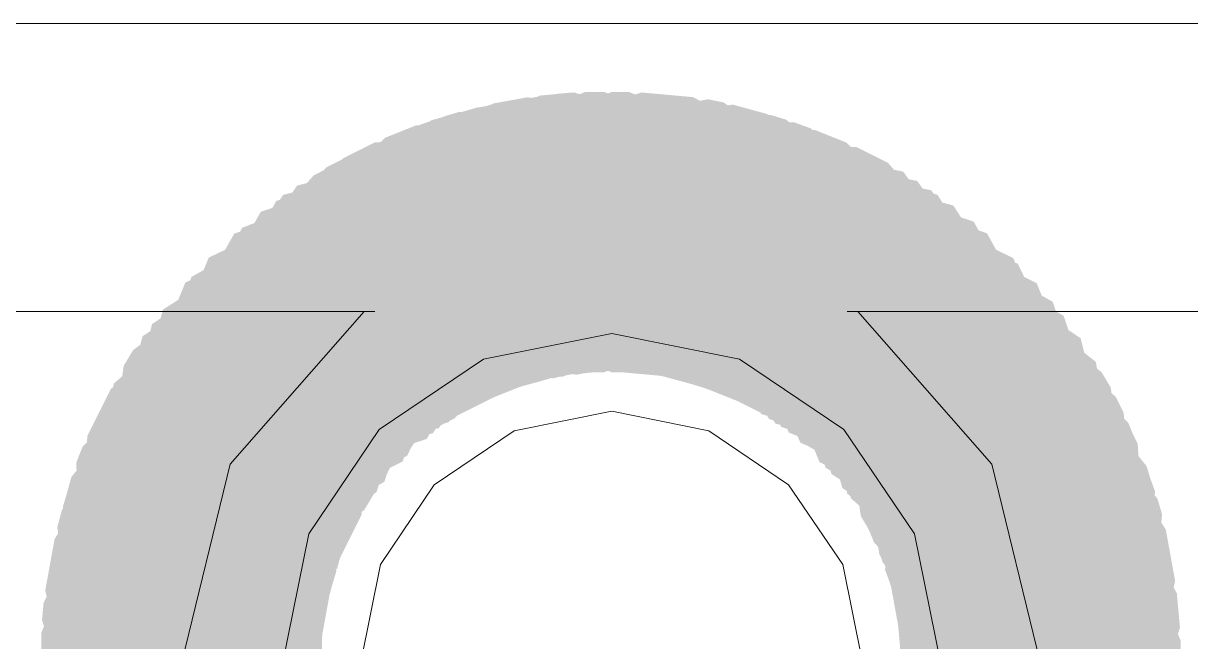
# Model space of a CAD drawing. Header units: millimetres. Extents: x -546 to 1681, y -650 to 1730.
# Drawn here: x 563.456 to 564.205, y 442.652 to 443.048 of the extents above; entities that cross this region are included whole.
import ezdxf

# ---------------------------------------------------------------- set-up
doc = ezdxf.new("R2010")
doc.units = ezdxf.units.MM

msp = doc.modelspace()

# ---------------------------------------------------------------- hatches: boundary and pattern name
at = {"true_color": 0x646464}
h = msp.add_hatch(color=251, dxfattribs=at)
h.dxf.hatch_style = 2
h.paths.add_polyline_path([(563.75776, 442.997), (563.69995, 442.95961), (563.68531, 442.89235), (563.72269, 442.83454), (563.78996, 442.8199), (563.80096, 442.8219), (563.85877, 442.85928), (563.87341, 442.92655), (563.83603, 442.98435), (563.76876, 442.999)])
h = msp.add_hatch(color=251, dxfattribs=at)
h.dxf.hatch_style = 2
h.paths.add_polyline_path([(563.74918, 442.99428), (563.69481, 442.95205), (563.68603, 442.88377), (563.72826, 442.8294), (563.79654, 442.82062), (563.80754, 442.82362), (563.86191, 442.86585), (563.87069, 442.93413), (563.82846, 442.9885), (563.76018, 442.99728)])
h = msp.add_hatch(color=251, dxfattribs=at)
h.dxf.hatch_style = 2
h.paths.add_polyline_path([(563.77571, 443.00008), (563.7148, 442.96799), (563.69423, 442.9023), (563.72631, 442.84139), (563.79201, 442.82082), (563.80301, 442.82182), (563.86392, 442.8539), (563.88449, 442.9196), (563.85241, 442.9805), (563.78671, 443.00108)])
h = msp.add_hatch(color=251, dxfattribs=at)
h.dxf.hatch_style = 2
h.paths.add_polyline_path([(563.76876, 442.999), (563.71095, 442.96161), (563.69631, 442.89435), (563.73369, 442.83654), (563.80096, 442.8219), (563.81196, 442.8239), (563.86977, 442.86128), (563.88441, 442.92855), (563.84703, 442.98636), (563.77976, 443.001)])
h = msp.add_hatch(color=251, dxfattribs=at)
h.dxf.hatch_style = 2
h.paths.add_polyline_path([(563.78771, 443.00208), (563.72681, 442.96999), (563.70623, 442.9043), (563.73831, 442.84339), (563.80401, 442.82282), (563.81501, 442.82382), (563.87592, 442.8559), (563.89649, 442.9216), (563.86441, 442.9825), (563.79871, 443.00308)])
h = msp.add_hatch(color=251, dxfattribs=at)
h.dxf.hatch_style = 2
h.paths.add_polyline_path([(563.77876, 443), (563.72095, 442.96261), (563.70631, 442.89535), (563.74369, 442.83754), (563.81096, 442.8229), (563.82196, 442.8249), (563.87977, 442.86228), (563.89441, 442.92955), (563.85703, 442.98735), (563.78976, 443.002)])
h = msp.add_hatch(color=251, dxfattribs=at)
h.dxf.hatch_style = 2
h.paths.add_polyline_path([(563.79771, 443.00308), (563.73681, 442.97099), (563.71623, 442.9053), (563.74831, 442.84439), (563.81401, 442.82382), (563.82501, 442.82482), (563.88592, 442.8569), (563.90649, 442.9226), (563.87441, 442.9835), (563.80871, 443.00408)])
h = msp.add_hatch(color=251, dxfattribs=at)
h.dxf.hatch_style = 2
h.paths.add_polyline_path([(563.79871, 443.00308), (563.7378, 442.97099), (563.71723, 442.9053), (563.74931, 442.84439), (563.81501, 442.82382), (563.82601, 442.82482), (563.88692, 442.8569), (563.90749, 442.9226), (563.87541, 442.9835), (563.80971, 443.00408)])
h = msp.add_hatch(color=251, dxfattribs=at)
h.dxf.hatch_style = 2
h.paths.add_polyline_path([(563.81686, 443.00445), (563.7533, 442.97801), (563.72686, 442.91445), (563.7533, 442.85089), (563.81686, 442.82445), (563.82786, 442.82445), (563.89142, 442.85089), (563.91786, 442.91445), (563.89142, 442.97801), (563.82786, 443.00445)])
h = msp.add_hatch(color=251, dxfattribs=at)
h.dxf.hatch_style = 2
h.paths.add_polyline_path([(563.81786, 443.00445), (563.7543, 442.97801), (563.72786, 442.91445), (563.7543, 442.85089), (563.81786, 442.82445), (563.82886, 442.82445), (563.89242, 442.85089), (563.91886, 442.91445), (563.89242, 442.97801), (563.82886, 443.00445)])
h = msp.add_hatch(color=251, dxfattribs=at)
h.dxf.hatch_style = 2
h.paths.add_polyline_path([(563.82786, 443.00445), (563.7643, 442.97801), (563.73786, 442.91445), (563.7643, 442.85089), (563.82786, 442.82445), (563.89742, 442.85089), (563.92386, 442.91445), (563.89742, 442.97801)])
h = msp.add_hatch(color=251, dxfattribs=at)
h.dxf.hatch_style = 2
h.paths.add_polyline_path([(563.82886, 443.00445), (563.7653, 442.97801), (563.73886, 442.91445), (563.7653, 442.85089), (563.82886, 442.82445), (563.89742, 442.85089), (563.92386, 442.91445), (563.89742, 442.97801)])
h = msp.add_hatch(color=251, dxfattribs=at)
h.dxf.hatch_style = 2
h.paths.add_polyline_path([(563.83386, 443.00445), (563.7703, 442.97801), (563.74386, 442.91445), (563.7703, 442.85089), (563.83386, 442.82445), (563.84486, 442.82445), (563.90842, 442.85089), (563.93486, 442.91445), (563.90842, 442.97801), (563.84486, 443.00445)])
h = msp.add_hatch(color=251, dxfattribs=at)
h.dxf.hatch_style = 2
h.paths.add_polyline_path([(563.83386, 443.00445), (563.7703, 442.97801), (563.74386, 442.91445), (563.7703, 442.85089), (563.83386, 442.82445), (563.84486, 442.82445), (563.90842, 442.85089), (563.93486, 442.91445), (563.90842, 442.97801), (563.84486, 443.00445)])
h = msp.add_hatch(color=251, dxfattribs=at)
h.dxf.hatch_style = 2
h.paths.add_polyline_path([(563.85301, 443.00408), (563.78732, 442.9835), (563.75523, 442.9226), (563.7758, 442.8569), (563.83671, 442.82482), (563.84771, 442.82382), (563.91341, 442.84439), (563.94549, 442.9053), (563.92492, 442.97099), (563.86401, 443.00308)])
h = msp.add_hatch(color=251, dxfattribs=at)
h.dxf.hatch_style = 2
h.paths.add_polyline_path([(563.85301, 443.00408), (563.78732, 442.9835), (563.75523, 442.9226), (563.7758, 442.8569), (563.83671, 442.82482), (563.84771, 442.82382), (563.91341, 442.84439), (563.94549, 442.9053), (563.92492, 442.97099), (563.86401, 443.00308)])
h = msp.add_hatch(color=251, dxfattribs=at)
h.dxf.hatch_style = 2
h.paths.add_polyline_path([(563.86401, 443.00308), (563.79832, 442.9825), (563.76623, 442.9216), (563.7868, 442.8559), (563.84771, 442.82382), (563.85871, 442.82282), (563.92441, 442.84339), (563.95649, 442.9043), (563.93592, 442.96999), (563.87501, 443.00208)])
h = msp.add_hatch(color=251, dxfattribs=at)
h.dxf.hatch_style = 2
h.paths.add_polyline_path([(563.86401, 443.00308), (563.79832, 442.9825), (563.76623, 442.9216), (563.7868, 442.8559), (563.84771, 442.82382), (563.85871, 442.82282), (563.92441, 442.84339), (563.95649, 442.9043), (563.93592, 442.96999), (563.87501, 443.00208)])
h = msp.add_hatch(color=251, dxfattribs=at)
h.dxf.hatch_style = 2
h.paths.add_polyline_path([(563.87501, 443.00208), (563.80931, 442.9815), (563.77723, 442.9206), (563.79781, 442.8549), (563.85871, 442.82282), (563.86971, 442.82182), (563.93541, 442.84239), (563.96749, 442.9033), (563.94692, 442.96899), (563.88601, 443.00108)])
h = msp.add_hatch(color=251, dxfattribs=at)
h.dxf.hatch_style = 2
h.paths.add_polyline_path([(563.87501, 443.00208), (563.80931, 442.9815), (563.77723, 442.9206), (563.79781, 442.8549), (563.85871, 442.82282), (563.86971, 442.82182), (563.93541, 442.84239), (563.96749, 442.9033), (563.94692, 442.96899), (563.88601, 443.00108)])
h = msp.add_hatch(color=251, dxfattribs=at)
h.dxf.hatch_style = 2
h.paths.add_polyline_path([(563.89551, 442.9997), (563.828, 442.98624), (563.78961, 442.9291), (563.80307, 442.86158), (563.86021, 442.82319), (563.87021, 442.82119), (563.93772, 442.83465), (563.97611, 442.8918), (563.96266, 442.95931), (563.90551, 442.9977)])
h = msp.add_hatch(color=251, dxfattribs=at)
h.dxf.hatch_style = 2
h.paths.add_polyline_path([(563.89551, 442.9997), (563.828, 442.98624), (563.78961, 442.9291), (563.80307, 442.86158), (563.86021, 442.82319), (563.87021, 442.82119), (563.93772, 442.83465), (563.97611, 442.8918), (563.96266, 442.95931), (563.90551, 442.9977)])
h = msp.add_hatch(color=251, dxfattribs=at)
h.dxf.hatch_style = 2
h.paths.add_polyline_path([(563.726, 442.98865), (563.67272, 442.94506), (563.66566, 442.87659), (563.70924, 442.8233), (563.77772, 442.81624), (563.78772, 442.81924), (563.84101, 442.86283), (563.84807, 442.93131), (563.80448, 442.98459), (563.736, 442.99165)])
h = msp.add_hatch(color=251, dxfattribs=at)
h.dxf.hatch_style = 2
h.paths.add_polyline_path([(563.72918, 442.98928), (563.67481, 442.94705), (563.66603, 442.87877), (563.70826, 442.8244), (563.77654, 442.81562), (563.78754, 442.81862), (563.84191, 442.86085), (563.85069, 442.92913), (563.80846, 442.9835), (563.74018, 442.99228)])
h = msp.add_hatch(color=251, dxfattribs=at)
h.dxf.hatch_style = 2
h.paths.add_polyline_path([(563.74576, 442.994), (563.68795, 442.95661), (563.67331, 442.88935), (563.71069, 442.83154), (563.77796, 442.8169), (563.78896, 442.8189), (563.84677, 442.85628), (563.86141, 442.92355), (563.82403, 442.98136), (563.75676, 442.996)])
h = msp.add_hatch(color=251, dxfattribs=at)
h.dxf.hatch_style = 2
h.paths.add_polyline_path([(563.738, 442.99165), (563.68471, 442.94806), (563.67766, 442.87959), (563.72124, 442.8263), (563.78972, 442.81924), (563.79972, 442.82224), (563.85301, 442.86583), (563.86007, 442.93431), (563.81648, 442.98759), (563.748, 442.99465)])
h = msp.add_hatch(color=251, dxfattribs=at)
h.dxf.hatch_style = 2
h.paths.add_polyline_path([(563.91154, 442.99628), (563.84326, 442.9875), (563.80103, 442.93313), (563.80981, 442.86485), (563.86418, 442.82262), (563.87518, 442.81962), (563.94346, 442.8284), (563.98569, 442.88277), (563.97691, 442.95105), (563.92254, 442.99328)])
h = msp.add_hatch(color=251, dxfattribs=at)
h.dxf.hatch_style = 2
h.paths.add_polyline_path([(563.91154, 442.99628), (563.84326, 442.9875), (563.80103, 442.93313), (563.80981, 442.86485), (563.86418, 442.82262), (563.87518, 442.81962), (563.94346, 442.8284), (563.98569, 442.88277), (563.97691, 442.95105), (563.92254, 442.99328)])
h = msp.add_hatch(color=251, dxfattribs=at)
h.dxf.hatch_style = 2
h.paths.add_polyline_path([(563.92254, 442.99328), (563.85426, 442.98449), (563.81203, 442.93013), (563.82081, 442.86185), (563.87518, 442.81962), (563.88618, 442.81662), (563.95446, 442.8254), (563.99669, 442.87977), (563.98791, 442.94805), (563.93354, 442.99028)])
h = msp.add_hatch(color=251, dxfattribs=at)
h.dxf.hatch_style = 2
h.paths.add_polyline_path([(563.92254, 442.99328), (563.85426, 442.98449), (563.81203, 442.93013), (563.82081, 442.86185), (563.87518, 442.81962), (563.88618, 442.81662), (563.95446, 442.8254), (563.99669, 442.87977), (563.98791, 442.94805), (563.93354, 442.99028)])
h = msp.add_hatch(color=251, dxfattribs=at)
h.dxf.hatch_style = 2
h.paths.add_polyline_path([(563.69844, 442.97901), (563.64924, 442.93086), (563.6483, 442.86202), (563.69645, 442.81282), (563.76529, 442.81188), (563.77529, 442.81588), (563.82448, 442.86404), (563.82542, 442.93287), (563.77727, 442.98207), (563.70844, 442.98301)])
h = msp.add_hatch(color=251, dxfattribs=at)
h.dxf.hatch_style = 2
h.paths.add_polyline_path([(563.71818, 442.98628), (563.66381, 442.94405), (563.65503, 442.87577), (563.69726, 442.8214), (563.76554, 442.81262), (563.77654, 442.81562), (563.83091, 442.85785), (563.83969, 442.92613), (563.79746, 442.9805), (563.72918, 442.98928)])
h = msp.add_hatch(color=251, dxfattribs=at)
h.dxf.hatch_style = 2
h.paths.add_polyline_path([(563.7101, 442.98303), (563.6594, 442.93646), (563.65628, 442.86769), (563.70285, 442.81699), (563.77162, 442.81387), (563.78262, 442.81787), (563.83332, 442.86443), (563.83644, 442.9332), (563.78988, 442.9839), (563.7211, 442.98703)])
h = msp.add_hatch(color=251, dxfattribs=at)
h.dxf.hatch_style = 2
h.paths.add_polyline_path([(563.93572, 442.98965), (563.86724, 442.98259), (563.82366, 442.92931), (563.83072, 442.86083), (563.884, 442.81724), (563.894, 442.81424), (563.96248, 442.8213), (564.00607, 442.87459), (563.99901, 442.94306), (563.94572, 442.98665)])
h = msp.add_hatch(color=251, dxfattribs=at)
h.dxf.hatch_style = 2
h.paths.add_polyline_path([(563.93572, 442.98965), (563.86724, 442.98259), (563.82366, 442.92931), (563.83072, 442.86083), (563.884, 442.81724), (563.894, 442.81424), (563.96248, 442.8213), (564.00607, 442.87459), (563.99901, 442.94306), (563.94572, 442.98665)])
h = msp.add_hatch(color=251, dxfattribs=at)
h.dxf.hatch_style = 2
h.paths.add_polyline_path([(563.95062, 442.98503), (563.88185, 442.9819), (563.83528, 442.9312), (563.8384, 442.86243), (563.8891, 442.81587), (563.90011, 442.81187), (563.96888, 442.81499), (564.01544, 442.86569), (564.01232, 442.93446), (563.96162, 442.98103)])
h = msp.add_hatch(color=251, dxfattribs=at)
h.dxf.hatch_style = 2
h.paths.add_polyline_path([(563.95062, 442.98503), (563.88185, 442.9819), (563.83528, 442.9312), (563.8384, 442.86243), (563.8891, 442.81587), (563.90011, 442.81187), (563.96888, 442.81499), (564.01544, 442.86569), (564.01232, 442.93446), (563.96162, 442.98103)])
h = msp.add_hatch(color=251, dxfattribs=at)
h.dxf.hatch_style = 2
h.paths.add_polyline_path([(563.67061, 442.96595), (563.62558, 442.91387), (563.63036, 442.8452), (563.68244, 442.80017), (563.75111, 442.80495), (563.76111, 442.80995), (563.80614, 442.86202), (563.80136, 442.9307), (563.74929, 442.97573), (563.68061, 442.97095)])
h = msp.add_hatch(color=251, dxfattribs=at)
h.dxf.hatch_style = 2
h.paths.add_polyline_path([(563.67161, 442.96695), (563.62658, 442.91487), (563.63136, 442.8462), (563.68344, 442.80117), (563.75211, 442.80595), (563.76211, 442.81095), (563.80714, 442.86302), (563.80236, 442.9317), (563.75029, 442.97673), (563.68161, 442.97195)])
h = msp.add_hatch(color=251, dxfattribs=at)
h.dxf.hatch_style = 2
h.paths.add_polyline_path([(563.68744, 442.97401), (563.63824, 442.92586), (563.6373, 442.85702), (563.68545, 442.80782), (563.75429, 442.80688), (563.76429, 442.81088), (563.81348, 442.85904), (563.81442, 442.92787), (563.76627, 442.97707), (563.69744, 442.97801)])
h = msp.add_hatch(color=251, dxfattribs=at)
h.dxf.hatch_style = 2
h.paths.add_polyline_path([(563.68844, 442.97501), (563.63924, 442.92686), (563.6383, 442.85802), (563.68645, 442.80882), (563.75529, 442.80788), (563.76529, 442.81188), (563.81448, 442.86004), (563.81542, 442.92887), (563.76727, 442.97807), (563.69844, 442.97901)])
h = msp.add_hatch(color=251, dxfattribs=at)
h.dxf.hatch_style = 2
h.paths.add_polyline_path([(563.69744, 442.97801), (563.64824, 442.92986), (563.6473, 442.86102), (563.69545, 442.81182), (563.76429, 442.81088), (563.77429, 442.81488), (563.82348, 442.86304), (563.82442, 442.93187), (563.77627, 442.98107), (563.70744, 442.98201)])
h = msp.add_hatch(color=251, dxfattribs=at)
h.dxf.hatch_style = 2
h.paths.add_polyline_path([(563.96429, 442.98001), (563.89545, 442.97907), (563.8473, 442.92987), (563.84824, 442.86104), (563.89744, 442.81288), (563.90744, 442.80888), (563.97627, 442.80982), (564.02442, 442.85902), (564.02349, 442.92786), (563.97429, 442.97601)])
h = msp.add_hatch(color=251, dxfattribs=at)
h.dxf.hatch_style = 2
h.paths.add_polyline_path([(563.96429, 442.98001), (563.89545, 442.97907), (563.8473, 442.92987), (563.84824, 442.86104), (563.89744, 442.81288), (563.90744, 442.80888), (563.97627, 442.80982), (564.02442, 442.85902), (564.02349, 442.92786), (563.97429, 442.97601)])
h = msp.add_hatch(color=251, dxfattribs=at)
h.dxf.hatch_style = 2
h.paths.add_polyline_path([(563.97429, 442.97601), (563.90545, 442.97507), (563.8573, 442.92587), (563.85824, 442.85704), (563.90744, 442.80888), (563.91744, 442.80488), (563.98627, 442.80582), (564.03443, 442.85502), (564.03349, 442.92386), (563.98429, 442.97201)])
h = msp.add_hatch(color=251, dxfattribs=at)
h.dxf.hatch_style = 2
h.paths.add_polyline_path([(563.97429, 442.97601), (563.90545, 442.97507), (563.8573, 442.92587), (563.85824, 442.85704), (563.90744, 442.80888), (563.91744, 442.80488), (563.98627, 442.80582), (564.03443, 442.85502), (564.03349, 442.92386), (563.98429, 442.97201)])
h = msp.add_hatch(color=251, dxfattribs=at)
h.dxf.hatch_style = 2
h.paths.add_polyline_path([(563.64294, 442.95033), (563.60472, 442.89308), (563.61798, 442.82552), (563.67523, 442.7873), (563.74278, 442.80056), (563.79001, 442.86382), (563.77675, 442.93137), (563.71949, 442.96959)])
h = msp.add_hatch(color=251, dxfattribs=at)
h.dxf.hatch_style = 2
h.paths.add_polyline_path([(563.66061, 442.96095), (563.61558, 442.90887), (563.62036, 442.8402), (563.67243, 442.79517), (563.74111, 442.79995), (563.75111, 442.80495), (563.79614, 442.85702), (563.79136, 442.9257), (563.73929, 442.97073), (563.67061, 442.96595)])
h = msp.add_hatch(color=251, dxfattribs=at)
h.dxf.hatch_style = 2
h.paths.add_polyline_path([(563.66161, 442.96195), (563.61658, 442.90987), (563.62136, 442.8412), (563.67344, 442.79617), (563.74211, 442.80095), (563.75211, 442.80595), (563.79714, 442.85802), (563.79236, 442.9267), (563.74029, 442.97172), (563.67161, 442.96695)])
h = msp.add_hatch(color=251, dxfattribs=at)
h.dxf.hatch_style = 2
h.paths.add_polyline_path([(563.99111, 442.96895), (563.92244, 442.97373), (563.87036, 442.9287), (563.86558, 442.86002), (563.91061, 442.80795), (563.92061, 442.80295), (563.98929, 442.79817), (564.04136, 442.8432), (564.04614, 442.91187), (564.00111, 442.96395)])
h = msp.add_hatch(color=251, dxfattribs=at)
h.dxf.hatch_style = 2
h.paths.add_polyline_path([(563.99111, 442.96895), (563.92244, 442.97373), (563.87036, 442.9287), (563.86558, 442.86002), (563.91061, 442.80795), (563.92061, 442.80295), (563.98929, 442.79817), (564.04136, 442.8432), (564.04614, 442.91187), (564.00111, 442.96395)])
h = msp.add_hatch(color=251, dxfattribs=at)
h.dxf.hatch_style = 2
h.paths.add_polyline_path([(564.00111, 442.96395), (563.93244, 442.96873), (563.88036, 442.9237), (563.87558, 442.85502), (563.92061, 442.80295), (563.93061, 442.79795), (563.99929, 442.79317), (564.05136, 442.8382), (564.05614, 442.90687), (564.01111, 442.95895)])
h = msp.add_hatch(color=251, dxfattribs=at)
h.dxf.hatch_style = 2
h.paths.add_polyline_path([(564.00111, 442.96395), (563.93244, 442.96873), (563.88036, 442.9237), (563.87558, 442.85502), (563.92061, 442.80295), (563.93061, 442.79795), (563.99929, 442.79317), (564.05136, 442.8382), (564.05614, 442.90687), (564.01111, 442.95895)])
h = msp.add_hatch(color=251, dxfattribs=at)
h.dxf.hatch_style = 2
h.paths.add_polyline_path([(563.63194, 442.94433), (563.59372, 442.88708), (563.60698, 442.81952), (563.66423, 442.7813), (563.73178, 442.79456), (563.77901, 442.85782), (563.76575, 442.92537), (563.70849, 442.96359)])
h = msp.add_hatch(color=251, dxfattribs=at)
h.dxf.hatch_style = 2
h.paths.add_polyline_path([(563.64261, 442.95095), (563.59758, 442.89887), (563.60236, 442.8302), (563.65444, 442.78517), (563.72311, 442.78995), (563.73311, 442.79495), (563.77814, 442.84702), (563.77336, 442.9157), (563.72129, 442.96073), (563.65261, 442.95595)])
h = msp.add_hatch(color=251, dxfattribs=at)
h.dxf.hatch_style = 2
h.paths.add_polyline_path([(563.65061, 442.95595), (563.60558, 442.90387), (563.61036, 442.8352), (563.66243, 442.79017), (563.73111, 442.79495), (563.74111, 442.79995), (563.78614, 442.85202), (563.78136, 442.9207), (563.72929, 442.96573), (563.66061, 442.96095)])
h = msp.add_hatch(color=251, dxfattribs=at)
h.dxf.hatch_style = 2
h.paths.add_polyline_path([(564.02079, 442.95333), (563.95323, 442.96659), (563.89598, 442.92837), (563.88272, 442.86082), (563.92094, 442.80356), (563.99749, 442.7843), (564.05475, 442.82252), (564.06801, 442.89008)])
h = msp.add_hatch(color=251, dxfattribs=at)
h.dxf.hatch_style = 2
h.paths.add_polyline_path([(564.02079, 442.95333), (563.95323, 442.96659), (563.89598, 442.92837), (563.88272, 442.86082), (563.92094, 442.80356), (563.99749, 442.7843), (564.05475, 442.82252), (564.06801, 442.89008)])
h = msp.add_hatch(color=251, dxfattribs=at)
h.dxf.hatch_style = 2
h.paths.add_polyline_path([(564.02978, 442.94733), (563.96223, 442.96059), (563.90498, 442.92237), (563.89172, 442.85482), (563.92994, 442.79756), (564.00649, 442.7783), (564.06375, 442.81652), (564.07701, 442.88408)])
h = msp.add_hatch(color=251, dxfattribs=at)
h.dxf.hatch_style = 2
h.paths.add_polyline_path([(564.02978, 442.94733), (563.96223, 442.96059), (563.90498, 442.92237), (563.89172, 442.85482), (563.92994, 442.79756), (564.00649, 442.7783), (564.06375, 442.81652), (564.07701, 442.88408)])
h = msp.add_hatch(color=251, dxfattribs=at)
h.dxf.hatch_style = 2
h.paths.add_polyline_path([(563.60861, 442.92749), (563.57466, 442.8676), (563.59282, 442.80119), (563.65271, 442.76725), (563.71912, 442.78541), (563.76206, 442.8523), (563.7439, 442.9187), (563.68401, 442.95264)])
h = msp.add_hatch(color=251, dxfattribs=at)
h.dxf.hatch_style = 2
h.paths.add_polyline_path([(563.61861, 442.93449), (563.58466, 442.8746), (563.60282, 442.80819), (563.66271, 442.77425), (563.72912, 442.7924), (563.77206, 442.8593), (563.7539, 442.9257), (563.69401, 442.95964)])
h = msp.add_hatch(color=251, dxfattribs=at)
h.dxf.hatch_style = 2
h.paths.add_polyline_path([(563.62294, 442.93833), (563.58472, 442.88108), (563.59798, 442.81352), (563.65523, 442.7753), (563.72278, 442.78856), (563.77001, 442.85182), (563.75675, 442.91937), (563.69949, 442.95759)])
h = msp.add_hatch(color=251, dxfattribs=at)
h.dxf.hatch_style = 2
h.paths.add_polyline_path([(564.04286, 442.93845), (563.97615, 442.95544), (563.91686, 442.92045), (563.89987, 442.85373), (563.93486, 442.79445), (564.00557, 442.77446), (564.06486, 442.80945), (564.08185, 442.87616)])
h = msp.add_hatch(color=251, dxfattribs=at)
h.dxf.hatch_style = 2
h.paths.add_polyline_path([(564.03878, 442.94133), (563.97123, 442.95459), (563.91398, 442.91637), (563.90072, 442.84882), (563.93894, 442.79156), (564.01549, 442.7723), (564.07275, 442.81052), (564.08601, 442.87808)])
h = msp.add_hatch(color=251, dxfattribs=at)
h.dxf.hatch_style = 2
h.paths.add_polyline_path([(563.5966, 442.91718), (563.56617, 442.85543), (563.58813, 442.79018), (563.64988, 442.75975), (563.71513, 442.78172), (563.75355, 442.85047), (563.73159, 442.91571), (563.66984, 442.94614)])
h = msp.add_hatch(color=251, dxfattribs=at)
h.dxf.hatch_style = 2
h.paths.add_polyline_path([(564.05312, 442.93149), (563.98671, 442.94964), (563.92682, 442.9157), (563.90867, 442.8493), (563.94261, 442.7894), (564.01801, 442.76425), (564.0779, 442.79819), (564.09606, 442.8646)])
h = msp.add_hatch(color=251, dxfattribs=at)
h.dxf.hatch_style = 2
h.paths.add_polyline_path([(563.59161, 442.91349), (563.55766, 442.8536), (563.57582, 442.78719), (563.63571, 442.75325), (563.70212, 442.77141), (563.74506, 442.8383), (563.7269, 442.9047), (563.66701, 442.93864)])
h = msp.add_hatch(color=251, dxfattribs=at)
h.dxf.hatch_style = 2
h.paths.add_polyline_path([(564.06613, 442.92118), (564.00088, 442.94314), (563.93913, 442.91271), (563.91717, 442.84747), (563.9476, 442.78571), (564.02084, 442.75675), (564.08259, 442.78718), (564.10455, 442.85243)])
h = msp.add_hatch(color=251, dxfattribs=at)
h.dxf.hatch_style = 2
h.paths.add_polyline_path([(563.57522, 442.89809), (563.54897, 442.83445), (563.57522, 442.77081), (563.63886, 442.74456), (563.7025, 442.77081), (563.73675, 442.84245), (563.7105, 442.90609), (563.64686, 442.93234)])
h = msp.add_hatch(color=251, dxfattribs=at)
h.dxf.hatch_style = 2
h.paths.add_polyline_path([(564.07466, 442.91371), (564.00958, 442.93618), (563.94759, 442.90624), (563.92513, 442.84117), (563.95507, 442.77918), (564.02914, 442.74871), (564.09113, 442.77865), (564.1136, 442.84373)])
h = msp.add_hatch(color=251, dxfattribs=at)
h.dxf.hatch_style = 2
h.paths.add_polyline_path([(563.56413, 442.88571), (563.54217, 442.82047), (563.5726, 442.75871), (563.63784, 442.73676), (563.69959, 442.76718), (563.72855, 442.84043), (563.69813, 442.90218), (563.63288, 442.92414)])
h = msp.add_hatch(color=251, dxfattribs=at)
h.dxf.hatch_style = 2
h.paths.add_polyline_path([(564.09159, 442.89771), (564.02984, 442.92814), (563.9646, 442.90618), (563.93417, 442.84443), (563.95613, 442.77918), (564.02488, 442.74075), (564.09013, 442.76272), (564.12055, 442.82447)])
h = msp.add_hatch(color=251, dxfattribs=at)
h.dxf.hatch_style = 2
h.paths.add_polyline_path([(563.56022, 442.88209), (563.53397, 442.81845), (563.56022, 442.75481), (563.62386, 442.72856), (563.6875, 442.75481), (563.72175, 442.82645), (563.6955, 442.89009), (563.63186, 442.91634)])
h = msp.add_hatch(color=251, dxfattribs=at)
h.dxf.hatch_style = 2
h.paths.add_polyline_path([(564.0945, 442.89409), (564.03086, 442.92034), (563.96722, 442.89409), (563.94097, 442.83045), (563.96722, 442.76681), (564.03886, 442.73256), (564.1025, 442.75881), (564.12875, 442.82245)])
h = msp.add_hatch(color=251, dxfattribs=at)
h.dxf.hatch_style = 2
h.paths.add_polyline_path([(563.54582, 442.8647), (563.52766, 442.7983), (563.56161, 442.73841), (563.62801, 442.72025), (563.6879, 442.75419), (563.71306, 442.8296), (563.67912, 442.88949), (563.61271, 442.90764)])
h = msp.add_hatch(color=251, dxfattribs=at)
h.dxf.hatch_style = 2
h.paths.add_polyline_path([(564.10659, 442.88171), (564.04484, 442.91214), (563.9796, 442.89018), (563.94917, 442.82843), (563.97113, 442.76318), (564.03988, 442.72476), (564.10513, 442.74671), (564.13555, 442.80847)])
h = msp.add_hatch(color=251, dxfattribs=at)
h.dxf.hatch_style = 2
h.paths.add_polyline_path([(564.1169, 442.8697), (564.05701, 442.90364), (563.99061, 442.88549), (563.95667, 442.8256), (563.97482, 442.75919), (564.04171, 442.71625), (564.10812, 442.7344), (564.14206, 442.7943)])
h = msp.add_hatch(color=251, dxfattribs=at)
h.dxf.hatch_style = 2
h.paths.add_polyline_path([(563.53886, 442.85545), (563.52187, 442.78873), (563.55686, 442.72945), (563.62357, 442.71246), (563.68286, 442.74745), (563.70585, 442.82216), (563.67086, 442.88145), (563.60415, 442.89844)])
h = msp.add_hatch(color=251, dxfattribs=at)
h.dxf.hatch_style = 2
h.paths.add_polyline_path([(564.1239, 442.8607), (564.06401, 442.89464), (563.99761, 442.87649), (563.96366, 442.8166), (563.98182, 442.75019), (564.04871, 442.70725), (564.11512, 442.72541), (564.14906, 442.7853)])
h = msp.add_hatch(color=251, dxfattribs=at)
h.dxf.hatch_style = 2
h.paths.add_polyline_path([(563.53282, 442.8477), (563.51466, 442.7813), (563.54861, 442.72141), (563.61501, 442.70325), (563.6749, 442.73719), (563.70006, 442.8126), (563.66612, 442.87249), (563.59971, 442.89064)])
h = msp.add_hatch(color=251, dxfattribs=at)
h.dxf.hatch_style = 2
h.paths.add_polyline_path([(563.52069, 442.82875), (563.51065, 442.76065), (563.55156, 442.70527), (563.61966, 442.69524), (563.67504, 442.73614), (563.68104, 442.74614), (563.69107, 442.81425), (563.65017, 442.86962), (563.58206, 442.87965), (563.52669, 442.83875)])
h = msp.add_hatch(color=251, dxfattribs=at)
h.dxf.hatch_style = 2
h.paths.add_polyline_path([(564.13475, 442.84637), (564.07749, 442.88459), (564.00994, 442.87133), (563.97172, 442.81408), (563.98498, 442.74652), (564.04823, 442.6993), (564.11578, 442.71256), (564.15401, 442.76982)])
h = msp.add_hatch(color=251, dxfattribs=at)
h.dxf.hatch_style = 2
h.paths.add_polyline_path([(564.14454, 442.83116), (564.09056, 442.87388), (564.02215, 442.86612), (563.97943, 442.81214), (563.98719, 442.74374), (564.04617, 442.69202), (564.11457, 442.69977), (564.15729, 442.75375)])
h = msp.add_hatch(color=251, dxfattribs=at)
h.dxf.hatch_style = 2
h.paths.add_polyline_path([(563.51419, 442.81716), (563.50643, 442.74875), (563.54915, 442.69477), (563.61756, 442.68701), (563.67153, 442.72974), (563.68429, 442.80714), (563.64157, 442.86112), (563.57317, 442.86888)])
h = msp.add_hatch(color=251, dxfattribs=at)
h.dxf.hatch_style = 2
h.paths.add_polyline_path([(564.14804, 442.82475), (564.09266, 442.86565), (564.02456, 442.85562), (563.98365, 442.80025), (563.99369, 442.73214), (563.99969, 442.72214), (564.05506, 442.68124), (564.12317, 442.69127), (564.16407, 442.74665), (564.15404, 442.81475)])
h = msp.add_hatch(color=251, dxfattribs=at)
h.dxf.hatch_style = 2
h.paths.add_polyline_path([(563.50736, 442.8037), (563.50258, 442.73502), (563.54761, 442.68295), (563.61629, 442.67817), (563.66836, 442.7232), (563.67336, 442.7332), (563.67814, 442.80187), (563.63311, 442.85395), (563.56444, 442.85872), (563.51236, 442.8137)])
h = msp.add_hatch(color=251, dxfattribs=at)
h.dxf.hatch_style = 2
h.paths.add_polyline_path([(563.50236, 442.7937), (563.49758, 442.72502), (563.54261, 442.67295), (563.61129, 442.66817), (563.66336, 442.7132), (563.66836, 442.7232), (563.67314, 442.79187), (563.62811, 442.84395), (563.55944, 442.84873), (563.50736, 442.8037)])
h = msp.add_hatch(color=251, dxfattribs=at)
h.dxf.hatch_style = 2
h.paths.add_polyline_path([(564.15736, 442.8087), (564.10529, 442.85372), (564.03661, 442.84895), (563.99158, 442.79687), (563.99636, 442.7282), (564.00136, 442.7182), (564.05344, 442.67317), (564.12211, 442.67795), (564.16714, 442.73002), (564.16236, 442.7987)])
h = msp.add_hatch(color=251, dxfattribs=at)
h.dxf.hatch_style = 2
h.paths.add_polyline_path([(564.16543, 442.79187), (564.11727, 442.84107), (564.04844, 442.84201), (563.99924, 442.79386), (563.9983, 442.72502), (564.0023, 442.71502), (564.05045, 442.66582), (564.11929, 442.66488), (564.16849, 442.71304), (564.16943, 442.78187)])
h = msp.add_hatch(color=251, dxfattribs=at)
h.dxf.hatch_style = 2
h.paths.add_polyline_path([(563.49736, 442.7837), (563.49258, 442.71502), (563.53761, 442.66295), (563.60629, 442.65817), (563.65836, 442.7032), (563.66336, 442.7132), (563.66814, 442.78187), (563.62311, 442.83395), (563.55444, 442.83873), (563.50236, 442.7937)])
h = msp.add_hatch(color=251, dxfattribs=at)
h.dxf.hatch_style = 2
h.paths.add_polyline_path([(564.16636, 442.7887), (564.11429, 442.83373), (564.04561, 442.82895), (564.00058, 442.77687), (564.00536, 442.7082), (564.01036, 442.6982), (564.06244, 442.65317), (564.13111, 442.65795), (564.17614, 442.71002), (564.17136, 442.7787)])
h = msp.add_hatch(color=251, dxfattribs=at)
h.dxf.hatch_style = 2
h.paths.add_polyline_path([(563.4903, 442.76687), (563.49124, 442.69804), (563.54044, 442.64988), (563.60927, 442.65082), (563.65742, 442.70002), (563.66142, 442.71002), (563.66048, 442.77886), (563.61129, 442.82701), (563.54245, 442.82607), (563.4943, 442.77687)])
h = msp.add_hatch(color=251, dxfattribs=at)
h.dxf.hatch_style = 2
h.paths.add_polyline_path([(563.48403, 442.74613), (563.49281, 442.67785), (563.54718, 442.63562), (563.61546, 442.6444), (563.65769, 442.69877), (563.66069, 442.70977), (563.65191, 442.77805), (563.59754, 442.82028), (563.52926, 442.81149), (563.48703, 442.75713)])
h = msp.add_hatch(color=251, dxfattribs=at)
h.dxf.hatch_style = 2
h.paths.add_polyline_path([(564.17707, 442.76431), (564.13348, 442.81759), (564.065, 442.82465), (564.01171, 442.78106), (564.00466, 442.71259), (564.00766, 442.70259), (564.05124, 442.6493), (564.11972, 442.64224), (564.17301, 442.68583), (564.18007, 442.75431)])
h = msp.add_hatch(color=251, dxfattribs=at)
h.dxf.hatch_style = 2
h.paths.add_polyline_path([(564.17844, 442.7592), (564.13188, 442.80991), (564.0631, 442.81303), (564.0124, 442.76646), (564.00928, 442.69769), (564.01328, 442.68669), (564.05985, 442.63599), (564.12862, 442.63287), (564.17932, 442.67943), (564.18244, 442.7482)])
h = msp.add_hatch(color=251, dxfattribs=at)
h.dxf.hatch_style = 2
h.paths.add_polyline_path([(563.48166, 442.73831), (563.48871, 442.66983), (563.542, 442.62624), (563.61048, 442.6333), (563.65407, 442.68659), (563.65707, 442.69659), (563.65001, 442.76506), (563.59672, 442.80865), (563.52824, 442.80159), (563.48466, 442.74831)])
h = msp.add_hatch(color=251, dxfattribs=at)
h.dxf.hatch_style = 2
h.paths.add_polyline_path([(564.18407, 442.74331), (564.14048, 442.79659), (564.072, 442.80365), (564.01872, 442.76006), (564.01166, 442.69159), (564.01466, 442.68159), (564.05824, 442.6283), (564.12672, 442.62124), (564.18001, 442.66483), (564.18707, 442.73331)])
h = msp.add_hatch(color=251, dxfattribs=at)
h.dxf.hatch_style = 2
h.paths.add_polyline_path([(563.47803, 442.72513), (563.48681, 442.65685), (563.54118, 442.61462), (563.60946, 442.6234), (563.65169, 442.67777), (563.65469, 442.68877), (563.64591, 442.75705), (563.59154, 442.79928), (563.52326, 442.79049), (563.48103, 442.73613)])
h = msp.add_hatch(color=251, dxfattribs=at)
h.dxf.hatch_style = 2
h.paths.add_polyline_path([(564.18941, 442.72355), (564.15203, 442.78136), (564.08476, 442.796), (564.02695, 442.75861), (564.01231, 442.69135), (564.01431, 442.68035), (564.05169, 442.62254), (564.11896, 442.6079), (564.17677, 442.64528), (564.19141, 442.71255)])
h = msp.add_hatch(color=251, dxfattribs=at)
h.dxf.hatch_style = 2
h.paths.add_polyline_path([(563.47431, 442.70655), (563.48895, 442.63928), (563.54676, 442.6019), (563.61403, 442.61654), (563.65141, 442.67435), (563.65341, 442.68535), (563.63877, 442.75261), (563.58096, 442.78999), (563.51369, 442.77535), (563.47631, 442.71755)])
h = msp.add_hatch(color=251, dxfattribs=at)
h.dxf.hatch_style = 2
h.paths.add_polyline_path([(564.19141, 442.71255), (564.15403, 442.77035), (564.08676, 442.78499), (564.02895, 442.74761), (564.01431, 442.68035), (564.01631, 442.66935), (564.05369, 442.61154), (564.12096, 442.5969), (564.17877, 442.63428), (564.19341, 442.70155)])
h = msp.add_hatch(color=251, dxfattribs=at)
h.dxf.hatch_style = 2
h.paths.add_polyline_path([(563.47231, 442.69555), (563.48695, 442.62828), (563.54476, 442.5909), (563.61203, 442.60554), (563.64941, 442.66335), (563.65141, 442.67435), (563.63677, 442.74161), (563.57896, 442.779), (563.51169, 442.76436), (563.47431, 442.70655)])
h = msp.add_hatch(color=251, dxfattribs=at)
h.dxf.hatch_style = 2
h.paths.add_polyline_path([(564.19341, 442.70155), (564.15603, 442.75936), (564.08876, 442.774), (564.03095, 442.73661), (564.01631, 442.66935), (564.01831, 442.65835), (564.0557, 442.60054), (564.12296, 442.5859), (564.18077, 442.62328), (564.19541, 442.69055)])
h = msp.add_hatch(color=251, dxfattribs=at)
h.dxf.hatch_style = 2
h.paths.add_polyline_path([(563.47031, 442.68455), (563.48495, 442.61728), (563.54276, 442.5799), (563.61003, 442.59454), (563.64741, 442.65235), (563.64941, 442.66335), (563.63477, 442.73061), (563.57696, 442.76799), (563.50969, 442.75335), (563.47231, 442.69555)])
h = msp.add_hatch(color=251, dxfattribs=at)
h.dxf.hatch_style = 2
h.paths.add_polyline_path([(563.46823, 442.66559), (563.4888, 442.5999), (563.54971, 442.56782), (563.61541, 442.58839), (563.64749, 442.6493), (563.64849, 442.6603), (563.62792, 442.72599), (563.56701, 442.75808), (563.50131, 442.7375), (563.46923, 442.6766)])
h = msp.add_hatch(color=251, dxfattribs=at)
h.dxf.hatch_style = 2
h.paths.add_polyline_path([(564.19649, 442.68259), (564.16441, 442.7435), (564.09871, 442.76408), (564.03781, 442.73199), (564.01723, 442.6663), (564.01823, 442.6553), (564.05031, 442.59439), (564.11601, 442.57382), (564.17692, 442.6059), (564.19749, 442.6716)])
h = msp.add_hatch(color=251, dxfattribs=at)
h.dxf.hatch_style = 2
h.paths.add_polyline_path([(564.19749, 442.6716), (564.16541, 442.7325), (564.09971, 442.75308), (564.03881, 442.72099), (564.01823, 442.6553), (564.01923, 442.6443), (564.05132, 442.58339), (564.11701, 442.56282), (564.17792, 442.5949), (564.19849, 442.6606)])
h = msp.add_hatch(color=251, dxfattribs=at)
h.dxf.hatch_style = 2
h.paths.add_polyline_path([(563.46786, 442.64645), (563.4943, 442.58288), (563.55786, 442.55645), (563.62142, 442.58288), (563.64786, 442.64645), (563.64786, 442.65745), (563.62142, 442.72101), (563.55786, 442.74745), (563.4943, 442.72101), (563.46786, 442.65745)])
h = msp.add_hatch(color=251, dxfattribs=at)
h.dxf.hatch_style = 2
h.paths.add_polyline_path([(563.46786, 442.63545), (563.4943, 442.57188), (563.55786, 442.54545), (563.62142, 442.57188), (563.64786, 442.63545), (563.64786, 442.64645), (563.62142, 442.71001), (563.55786, 442.73645), (563.4943, 442.71001), (563.46786, 442.64645)])
h = msp.add_hatch(color=251, dxfattribs=at)
h.dxf.hatch_style = 2
h.paths.add_polyline_path([(564.19886, 442.65245), (564.17242, 442.71601), (564.10886, 442.74245), (564.0453, 442.71601), (564.01886, 442.65245), (564.01886, 442.64145), (564.0453, 442.57788), (564.10886, 442.55145), (564.17242, 442.57788), (564.19886, 442.64145)])
h = msp.add_hatch(color=251, dxfattribs=at)
h.dxf.hatch_style = 2
h.paths.add_polyline_path([(564.19886, 442.64145), (564.17242, 442.70501), (564.10886, 442.73145), (564.0453, 442.70501), (564.01886, 442.64145), (564.01886, 442.63045), (564.0453, 442.56688), (564.10886, 442.54045), (564.17242, 442.56688), (564.19886, 442.63045)])
h = msp.add_hatch(color=251, dxfattribs=at)
h.dxf.hatch_style = 2
h.paths.add_polyline_path([(563.46786, 442.62445), (563.4943, 442.56088), (563.55786, 442.53445), (563.62142, 442.56088), (563.64786, 442.62445), (563.64786, 442.63545), (563.62142, 442.69901), (563.55786, 442.72545), (563.4943, 442.69901), (563.46786, 442.63545)])
h = msp.add_hatch(color=251, dxfattribs=at)
h.dxf.hatch_style = 2
h.paths.add_polyline_path([(564.19886, 442.63045), (564.17242, 442.69401), (564.10886, 442.72045), (564.0453, 442.69401), (564.01886, 442.63045), (564.01886, 442.61945), (564.0453, 442.55588), (564.10886, 442.52945), (564.17242, 442.55588), (564.19886, 442.61945)])
h = msp.add_hatch(color=251, dxfattribs=at)
h.dxf.hatch_style = 2
h.paths.add_polyline_path([(563.46923, 442.6053), (563.50131, 442.54439), (563.56701, 442.52382), (563.62792, 442.5559), (563.64849, 442.6216), (563.64749, 442.63259), (563.61541, 442.6935), (563.54971, 442.71408), (563.4888, 442.68199), (563.46823, 442.6163)])
h = msp.add_hatch(color=251, dxfattribs=at)
h.dxf.hatch_style = 2
h.paths.add_polyline_path([(564.19849, 442.6113), (564.17792, 442.67699), (564.11701, 442.70908), (564.05132, 442.6885), (564.01923, 442.62759), (564.01823, 442.6166), (564.03881, 442.5509), (564.09971, 442.51882), (564.16541, 442.53939), (564.19749, 442.6003)])
h = msp.add_hatch(color=251, dxfattribs=at)
h.dxf.hatch_style = 2
h.paths.add_polyline_path([(563.47023, 442.5943), (563.50231, 442.53339), (563.56801, 442.51282), (563.62892, 442.5449), (563.64949, 442.61059), (563.64849, 442.6216), (563.61641, 442.6825), (563.55071, 442.70308), (563.48981, 442.67099), (563.46923, 442.6053)])
h = msp.add_hatch(color=251, dxfattribs=at)
h.dxf.hatch_style = 2
h.paths.add_polyline_path([(563.47331, 442.57535), (563.51069, 442.51754), (563.57796, 442.5029), (563.63577, 442.54028), (563.65041, 442.60755), (563.64841, 442.61855), (563.61103, 442.67636), (563.54376, 442.69099), (563.48595, 442.65361), (563.47131, 442.58635)])
h = msp.add_hatch(color=251, dxfattribs=at)
h.dxf.hatch_style = 2
h.paths.add_polyline_path([(564.19641, 442.59235), (564.18177, 442.65961), (564.12396, 442.697), (564.05669, 442.68235), (564.01931, 442.62455), (564.01731, 442.61355), (564.03195, 442.54628), (564.08976, 442.5089), (564.15703, 442.52354), (564.19441, 442.58135)])
h = msp.add_hatch(color=251, dxfattribs=at)
h.dxf.hatch_style = 2
h.paths.add_polyline_path([(564.19549, 442.5893), (564.17492, 442.65499), (564.11401, 442.68708), (564.04832, 442.6665), (564.01623, 442.60559), (564.01523, 442.5946), (564.03581, 442.5289), (564.09671, 442.49682), (564.16241, 442.51739), (564.19449, 442.5783)])
h = msp.add_hatch(color=251, dxfattribs=at)
h.dxf.hatch_style = 2
h.paths.add_polyline_path([(563.47561, 442.5638), (563.514, 442.50665), (563.58151, 442.49319), (563.63865, 442.53158), (563.65211, 442.5991), (563.65011, 442.6091), (563.61172, 442.66624), (563.54421, 442.6797), (563.48707, 442.64131), (563.47361, 442.5738)])
h = msp.add_hatch(color=251, dxfattribs=at)
h.dxf.hatch_style = 2
h.paths.add_polyline_path([(563.47731, 442.55435), (563.51469, 442.49654), (563.58196, 442.4819), (563.63977, 442.51928), (563.65441, 442.58655), (563.65241, 442.59755), (563.61503, 442.65535), (563.54776, 442.66999), (563.48995, 442.63261), (563.47531, 442.56535)])
h = msp.add_hatch(color=251, dxfattribs=at)
h.dxf.hatch_style = 2
h.paths.add_polyline_path([(564.19107, 442.56059), (564.18401, 442.62906), (564.13072, 442.67265), (564.06224, 442.66559), (564.01866, 442.61231), (564.01566, 442.60231), (564.02271, 442.53383), (564.076, 442.49024), (564.14448, 442.4973), (564.18807, 442.55059)])
h = msp.add_hatch(color=251, dxfattribs=at)
h.dxf.hatch_style = 2
h.paths.add_polyline_path([(564.19041, 442.56035), (564.17577, 442.62761), (564.11796, 442.66499), (564.0507, 442.65035), (564.01331, 442.59255), (564.01131, 442.58155), (564.02595, 442.51428), (564.08376, 442.4769), (564.15103, 442.49154), (564.18841, 442.54935)])
h = msp.add_hatch(color=251, dxfattribs=at)
h.dxf.hatch_style = 2
h.paths.add_polyline_path([(563.48203, 442.53577), (563.52426, 442.4814), (563.59254, 442.47262), (563.64691, 442.51485), (563.65569, 442.58313), (563.65269, 442.59413), (563.61046, 442.64849), (563.54218, 442.65728), (563.48781, 442.61505), (563.47903, 442.54677)])

# ---------------------------------------------------------------- linework, layer by layer
at = {"color": 251, "lineweight": 0, "true_color": 0x646464}
for points in [[(560.95886, 443.04845), (566.70887, 443.04845)], [(563.68186, 442.86345), (561.40886, 442.86345)], [(563.67486, 442.41345), (563.58899, 442.51207), (563.55786, 442.63845), (563.58899, 442.76557), (563.67486, 442.86345)], [(566.25787, 442.86345), (563.98486, 442.86345)], [(563.99186, 442.86345), (564.07774, 442.76557), (564.10886, 442.63845), (564.07774, 442.51207), (563.99186, 442.41345)], [(563.83386, 442.42745), (563.75153, 442.4441), (563.68449, 442.48945), (563.63938, 442.55654), (563.62286, 442.63845), (563.63938, 442.72078), (563.68449, 442.78782), (563.75153, 442.83293), (563.83386, 442.84945)], [(563.83386, 442.84945), (563.91577, 442.83293), (563.98286, 442.78782), (564.0282, 442.72078), (564.04486, 442.63845), (564.0282, 442.55654), (563.98286, 442.48945), (563.91577, 442.4441), (563.83386, 442.42745)], [(563.83386, 442.47745), (563.77116, 442.49009), (563.71999, 442.52457), (563.6855, 442.57574), (563.67286, 442.63845), (563.6855, 442.70115), (563.71999, 442.75232), (563.77116, 442.78681), (563.83386, 442.79945)], [(563.83386, 442.79945), (563.89614, 442.78681), (563.94736, 442.75232), (563.98208, 442.70115), (563.99486, 442.63845), (563.98208, 442.57574), (563.94736, 442.52457), (563.89614, 442.49009), (563.83386, 442.47745)]]:
    msp.add_lwpolyline(points, dxfattribs=at)

doc.saveas('drawing.dxf')
